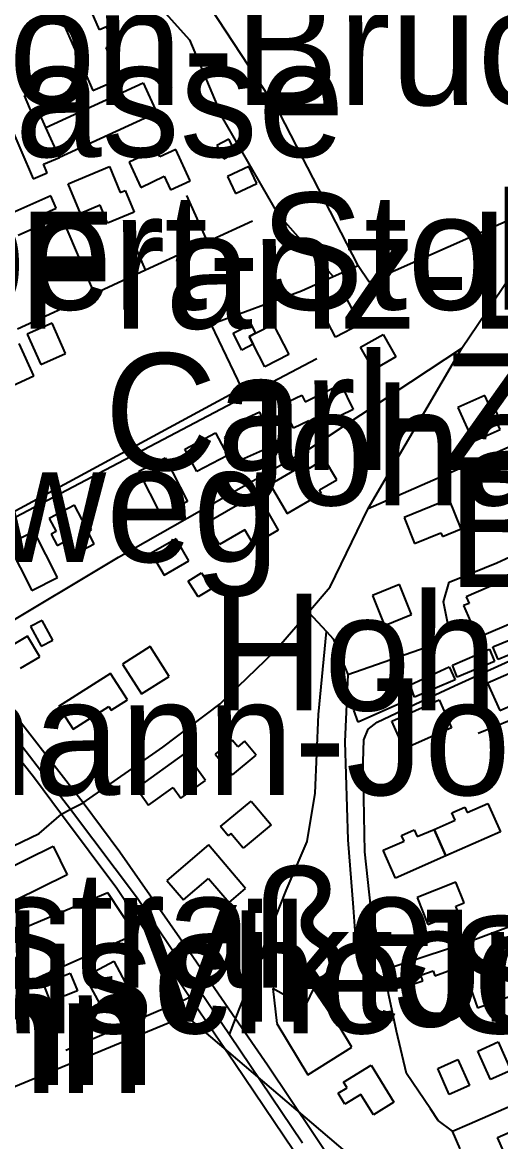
# Model space of a CAD drawing. Extents: x -3657 to 4700, y -7332 to 8131.
# Drawn here: x 1614.1 to 1791.9, y -1024.3 to -608.4 of the extents above; entities that cross this region are included whole.
import ezdxf

# ---------------------------------------------------------------- set-up
doc = ezdxf.new("R2010")
doc.units = 0
for name, color, linetype in [('OSM_BUILDING_APARTMENTS', 9, 'CONTINUOUS'), ('OSM_BUILDING_DETACHED', 9, 'CONTINUOUS'), ('OSM_BUILDING_GARAGE', 9, 'CONTINUOUS'), ('OSM_BUILDING_YES', 9, 'CONTINUOUS'), ('OSM_HIGHWAY_CYCLEWAY', 8, 'CONTINUOUS'), ('OSM_HIGHWAY_FOOTWAY', 8, 'CONTINUOUS'), ('OSM_HIGHWAY_RESIDENTIAL', 8, 'CONTINUOUS'), ('OSM_HIGHWAY_SECONDARY', 8, 'CONTINUOUS'), ('OSM_HIGHWAY_SERVICE', 8, 'CONTINUOUS'), ('OSM_HIGHWAY_UNCLASSIFIED', 8, 'CONTINUOUS'), ('OSM_LABELS', 8, 'CONTINUOUS'), ('OSM_LANDUSE_FOREST', 3, 'CONTINUOUS'), ('OSM_LANDUSE_RESIDENTIAL', 3, 'CONTINUOUS')]:
    doc.layers.add(name, color=color, linetype=linetype)

msp = doc.modelspace()

# ---------------------------------------------------------------- linework, layer by layer
at = {"layer": 'OSM_BUILDING_APARTMENTS'}
for p, q in [((1600.210084, -625.177463), (1618.124582, -666.530856)), ((1616.501507, -634.806944), (1613.58149, -628.079651)), ((1622.79661, -647.394209), (1658.951738, -630.837285)), ((1658.951738, -630.837285), (1664.078833, -642.023494)), ((1614.832926, -635.529711), (1616.501507, -634.806944)), ((1617.897048, -642.601708), (1614.832926, -635.529711)), ((1620.142049, -641.623193), (1617.897048, -642.601708)), ((1622.79661, -647.394209), (1620.142049, -641.623193)), ((1664.078833, -642.023494), (1627.923706, -658.580419)), ((1627.923706, -658.580419), (1622.79661, -647.394209)), ((1627.923706, -658.580419), (1622.79661, -647.394209)), ((1621.924397, -661.026707), (1627.923706, -658.580419)), ((1623.327523, -664.273599), (1621.924397, -661.026707)), ((1618.124582, -666.530856), (1623.327523, -664.273599)), ((1751.413906, -868.08278), (1769.047779, -860.19906)), ((1769.047779, -860.19906), (1773.651547, -870.50683)), ((1756.01009, -878.39055), (1751.413906, -868.08278)), ((1773.651547, -870.50683), (1756.01009, -878.39055)), ((1773.712223, -902.108428), (1778.543524, -899.984605)), ((1774.925736, -904.877181), (1773.712223, -902.108428)), ((1778.543524, -899.984605), (1779.461244, -902.06395)), ((1779.461244, -902.06395), (1787.167057, -898.672505)), ((1787.167057, -898.672505), (1791.801163, -909.224903)), ((1767.19717, -908.279746), (1774.925736, -904.877181)), ((1755.069616, -910.537003), (1759.794736, -908.491017)), ((1756.002505, -912.694185), (1755.069616, -910.537003)), ((1759.794736, -908.491017), (1760.826223, -910.881708)), ((1760.826223, -910.881708), (1767.19717, -908.279746)), ((1767.19717, -908.279746), (1771.535482, -918.131617)), ((1771.535482, -918.131617), (1767.19717, -908.279746)), ((1791.801163, -909.224903), (1771.535482, -918.131617)), ((1748.228432, -916.052272), (1756.002505, -912.694185)), ((1752.741187, -926.482356), (1748.228432, -916.052272)), ((1771.535482, -918.131617), (1752.741187, -926.482356))]:
    msp.add_line(p, q, dxfattribs=at)
at = {"layer": 'OSM_BUILDING_DETACHED'}
for p, q in [((1700.802795, -723.851841), (1707.348186, -720.482635)), ((1707.348186, -720.482635), (1713.188221, -731.857876)), ((1698.428859, -725.063866), (1700.802795, -723.851841)), ((1699.938167, -728.010531), (1698.428859, -725.063866)), ((1704.268894, -736.439107), (1699.938167, -728.010531)), ((1713.188221, -731.857876), (1704.268894, -736.439107)), ((1719.172361, -749.348838), (1732.513428, -742.855054)), ((1732.513428, -742.855054), (1737.079274, -752.228786)), ((1710.685349, -750.405189), (1717.958847, -746.858071)), ((1717.958847, -746.858071), (1719.172361, -749.348838)), ((1714.940231, -759.133991), (1710.685349, -750.405189)), ((1737.079274, -752.228786), (1722.069625, -759.545412)), ((1720.545148, -756.409715), (1714.940231, -759.133991)), ((1722.069625, -759.545412), (1720.545148, -756.409715)), ((1674.537806, -766.950994), (1685.929667, -760.957588)), ((1685.929667, -760.957588), (1690.351408, -769.341685)), ((1678.959547, -775.346211), (1674.537806, -766.950994)), ((1690.351408, -769.341685), (1678.959547, -775.346211)), ((1657.343832, -775.190539), (1667.105034, -770.186767)), ((1667.105034, -770.186767), (1675.447941, -786.465704)), ((1665.686739, -791.469476), (1657.343832, -775.190539)), ((1633.414856, -787.844521), (1624.085969, -792.781576)), ((1636.296951, -793.293073), (1633.414856, -787.844521)), ((1675.447941, -786.465704), (1665.686739, -791.469476)), ((1624.085969, -792.781576), (1626.619179, -797.562958)), ((1637.510465, -792.659262), (1636.296951, -793.293073)), ((1639.725128, -796.840191), (1637.510465, -792.659262)), ((1618.481052, -797.596316), (1608.947384, -802.411057)), ((1627.089415, -814.631379), (1618.481052, -797.596316)), ((1626.619179, -797.562958), (1624.738232, -798.563712)), ((1624.738232, -798.563712), (1626.990817, -802.833597)), ((1638.375094, -797.551838), (1639.725128, -796.840191)), ((1640.81729, -802.155308), (1638.375094, -797.551838)), ((1608.947384, -802.411057), (1617.548163, -819.457239)), ((1626.990817, -802.833597), (1629.129635, -801.699409)), ((1629.129635, -801.699409), (1631.87521, -806.892212)), ((1631.87521, -806.892212), (1640.81729, -802.155308)), ((1617.548163, -819.457239), (1627.089415, -814.631379))]:
    msp.add_line(p, q, dxfattribs=at)
at = {"layer": 'OSM_BUILDING_GARAGE'}
for p, q in [((1789.002497, -840.406363), (1803.048919, -834.635346)), ((1805.00571, -839.394489), (1790.966872, -845.176625)), ((1773.985263, -847.233731), (1787.735892, -841.262564)), ((1787.735892, -841.262564), (1789.662345, -845.95499)), ((1790.966872, -845.176625), (1789.002497, -840.406363)), ((1758.217168, -854.628194), (1772.741411, -847.878662)), ((1772.741411, -847.878662), (1775.001581, -852.682283)), ((1775.691767, -851.703768), (1773.985263, -847.233731)), ((1789.662345, -845.95499), (1775.691767, -851.703768)), ((1775.001581, -852.682283), (1759.923672, -859.09823)), ((1737.268886, -863.935209), (1756.116272, -855.528873)), ((1756.116272, -855.528873), (1758.148908, -859.887714)), ((1759.923672, -859.09823), (1758.217168, -854.628194)), ((1758.148908, -859.887714), (1738.975389, -868.405246)), ((1738.975389, -868.405246), (1737.268886, -863.935209))]:
    msp.add_line(p, q, dxfattribs=at)
at = {"layer": 'OSM_BUILDING_YES'}
for p, q in [((1642.781666, -611.178022), (1636.31212, -596.433574)), ((1625.951746, -600.981447), (1640.3243, -633.728353)), ((1645.413474, -610.021594), (1642.781666, -611.178022)), ((1648.181802, -616.326347), (1645.413474, -610.021594)), ((1645.18594, -617.649566), (1648.181802, -616.326347)), ((1650.320621, -629.347273), (1645.18594, -617.649566)), ((1640.3243, -633.728353), (1650.320621, -629.347273)), ((1690.844398, -651.819767), (1686.392319, -654.16598)), ((1693.438283, -656.723464), (1690.844398, -651.819767)), ((1663.91956, -655.611514), (1653.741213, -660.370657)), ((1665.224087, -658.391388), (1663.91956, -655.611514)), ((1671.086876, -655.644873), (1665.224087, -658.391388)), ((1676.502181, -667.209145), (1671.086876, -655.644873)), ((1686.392319, -654.16598), (1688.986205, -659.069677)), ((1688.986205, -659.069677), (1693.438283, -656.723464)), ((1653.741213, -660.370657), (1658.102278, -669.677673)), ((1631.094011, -668.332214), (1646.490468, -661.949625)), ((1646.490468, -661.949625), (1650.495063, -671.601345)), ((1698.254416, -661.916267), (1690.343823, -665.619058)), ((1701.219941, -668.232139), (1698.254416, -661.916267)), ((1635.68261, -679.396109), (1631.094011, -668.332214)), ((1658.102278, -669.677673), (1666.847162, -665.585699)), ((1666.847162, -665.585699), (1669.205929, -670.62283)), ((1669.205929, -670.62283), (1676.502181, -667.209145)), ((1690.343823, -665.619058), (1693.309348, -671.946049)), ((1693.309348, -671.946049), (1701.219941, -668.232139)), ((1624.654803, -672.880087), (1609.061151, -679.729694)), ((1626.664686, -677.461317), (1624.654803, -672.880087)), ((1650.495063, -671.601345), (1652.239489, -670.867458)), ((1652.239489, -670.867458), (1655.591821, -678.95133)), ((1621.681694, -679.651858), (1626.664686, -677.461317)), ((1643.0092, -676.360488), (1635.68261, -679.396109)), ((1645.769944, -683.021064), (1643.0092, -676.360488)), ((1623.054482, -682.787554), (1621.681694, -679.651858)), ((1655.591821, -678.95133), (1645.769944, -683.021064)), ((1612.451405, -687.446622), (1623.054482, -682.787554)), ((1724.375301, -713.655266), (1733.461486, -708.907243)), ((1733.461486, -708.907243), (1739.566977, -720.604949)), ((1730.480793, -725.352972), (1724.375301, -713.655266)), ((1625.12504, -720.13793), (1615.89475, -724.274382)), ((1630.161122, -731.379737), (1625.12504, -720.13793)), ((1692.452303, -723.885199), (1699.073538, -720.482635)), ((1699.073538, -720.482635), (1700.802795, -723.851841)), ((1739.566977, -720.604949), (1730.480793, -725.352972)), ((1618.352116, -739.685998), (1612.823044, -727.710305)), ((1615.89475, -724.274382), (1620.930833, -735.516189)), ((1695.683284, -730.189952), (1692.452303, -723.885199)), ((1700.802795, -723.851841), (1698.428859, -725.063866)), ((1698.428859, -725.063866), (1699.938167, -728.010531)), ((1739.840018, -729.111361), (1748.175341, -724.329979)), ((1748.175341, -724.329979), (1752.968721, -732.691838)), ((1620.930833, -735.516189), (1630.161122, -731.379737)), ((1699.938167, -728.010531), (1695.683284, -730.189952)), ((1744.633398, -737.473219), (1739.840018, -729.111361)), ((1752.968721, -732.691838), (1744.633398, -737.473219)), ((1604.229849, -746.213141), (1618.352116, -739.685998)), ((1785.961128, -746.980386), (1776.010314, -751.472661)), ((1791.687396, -759.656607), (1785.961128, -746.980386)), ((1793.727616, -747.069342), (1788.517091, -749.582347)), ((1776.010314, -751.472661), (1781.736583, -764.160002)), ((1788.517091, -749.582347), (1792.347244, -757.510545)), ((1702.304519, -753.251779), (1692.050327, -757.888608)), ((1705.38381, -760.068029), (1702.304519, -753.251779)), ((1693.370023, -760.801915), (1689.190985, -762.681109)), ((1692.050327, -757.888608), (1693.370023, -760.801915)), ((1706.491141, -759.567651), (1705.38381, -760.068029)), ((1708.872662, -764.84941), (1706.491141, -759.567651)), ((1781.736583, -764.160002), (1791.687396, -759.656607)), ((1689.190985, -762.681109), (1693.339685, -771.86581)), ((1693.339685, -771.86581), (1708.872662, -764.84941)), ((1719.543999, -772.266112), (1706.195347, -780.116474)), ((1720.643746, -774.134187), (1719.543999, -772.266112)), ((1726.445859, -770.731622), (1720.643746, -774.134187)), ((1730.958614, -778.415191), (1726.445859, -770.731622)), ((1706.195347, -780.116474), (1712.543542, -790.913501)), ((1724.580082, -782.16246), (1730.958614, -778.415191)), ((1682.615257, -794.271588), (1701.318539, -783.452322)), ((1701.318539, -783.452322), (1709.19121, -797.051461)), ((1712.543542, -790.913501), (1725.315775, -783.407844)), ((1725.315775, -783.407844), (1724.580082, -782.16246)), ((1772.748996, -785.598384), (1755.987336, -792.436872)), ((1777.238997, -796.606681), (1772.748996, -785.598384)), ((1687.325208, -802.422176), (1682.615257, -794.271588)), ((1755.987336, -792.436872), (1759.908503, -802.032994)), ((1696.820953, -796.918027), (1687.325208, -802.422176)), ((1699.983674, -802.388818), (1696.820953, -796.918027)), ((1709.19121, -797.051461), (1699.983674, -802.388818)), ((1759.908503, -802.032994), (1769.715211, -798.029976)), ((1769.715211, -798.029976), (1770.29163, -799.442152)), ((1770.29163, -799.442152), (1777.238997, -796.606681)), ((1671.230981, -800.287233), (1662.000691, -805.680187)), ((1676.02436, -808.4823), (1671.230981, -800.287233)), ((1662.000691, -805.680187), (1666.794071, -813.875254)), ((1666.794071, -813.875254), (1676.02436, -808.4823)), ((1675.758904, -815.987957), (1680.635713, -812.941216)), ((1680.635713, -812.941216), (1684.344514, -818.867906)), ((1679.467706, -821.925766), (1675.758904, -815.987957)), ((1684.344514, -818.867906), (1679.467706, -821.925766)), ((1754.280832, -817.333416), (1744.284512, -821.336433)), ((1758.740496, -828.452908), (1754.280832, -817.333416)), ((1791.975605, -816.254825), (1779.066852, -821.814571)), ((1744.284512, -821.336433), (1748.744176, -832.467045)), ((1779.066852, -821.814571), (1780.136261, -824.294218)), ((1780.136261, -824.294218), (1778.141548, -825.150419)), ((1778.141548, -825.150419), (1783.261059, -837.037157)), ((1621.438992, -830.632329), (1617.131018, -832.934064)), ((1625.352574, -837.948955), (1621.438992, -830.632329)), ((1748.744176, -832.467045), (1758.740496, -828.452908)), ((1783.261059, -837.037157), (1798.164526, -830.621209)), ((1617.131018, -832.934064), (1621.0446, -840.25069)), ((1616.031271, -836.470063), (1608.886708, -840.673231)), ((1620.544025, -844.153632), (1616.031271, -836.470063)), ((1621.0446, -840.25069), (1625.352574, -837.948955)), ((1613.399463, -848.3568), (1620.544025, -844.153632)), ((1661.629052, -840.350766), (1651.299016, -846.900147)), ((1668.637095, -851.414661), (1661.629052, -840.350766)), ((1651.299016, -846.900147), (1658.314643, -857.964042)), ((1803.549494, -846.633279), (1787.045706, -853.949905)), ((1646.778677, -850.302711), (1627.536899, -862.634229)), ((1653.111702, -860.18794), (1646.778677, -850.302711)), ((1658.314643, -857.964042), (1668.637095, -851.414661)), ((1787.045706, -853.949905), (1791.543291, -864.102002)), ((1791.543291, -864.102002), (1808.047079, -856.774256)), ((1647.112393, -864.035285), (1653.111702, -860.18794)), ((1627.536899, -862.634229), (1632.952204, -871.085043)), ((1632.952204, -871.085043), (1646.194674, -862.60087)), ((1646.194674, -862.60087), (1647.112393, -864.035285)), ((1692.095834, -875.09918), (1685.785562, -880.380939)), ((1694.158807, -877.556588), (1692.095834, -875.09918)), ((1696.623757, -875.499482), (1694.158807, -877.556588)), ((1700.977238, -880.703404), (1696.623757, -875.499482)), ((1674.727417, -879.847203), (1656.471619, -893.001563)), ((1682.129852, -890.132734), (1674.727417, -879.847203)), ((1685.785562, -880.380939), (1692.194432, -888.04227)), ((1692.194432, -888.04227), (1700.977238, -880.703404)), ((1673.020913, -896.693235), (1682.129852, -890.132734)), ((1656.471619, -893.001563), (1661.022296, -899.328555)), ((1661.022296, -899.328555), (1670.169156, -892.734695)), ((1670.169156, -892.734695), (1673.020913, -896.693235)), ((1687.780275, -907.278992), (1699.119045, -897.749587)), ((1699.119045, -897.749587), (1706.529064, -906.589583)), ((1706.529064, -906.589583), (1696.138352, -915.307266)), ((1690.609279, -910.648198), (1687.780275, -907.278992)), ((1691.557337, -909.858714), (1690.609279, -910.648198)), ((1696.138352, -915.307266), (1691.557337, -909.858714)), ((1606.148718, -924.024948), (1625.466341, -914.484423)), ((1625.466341, -914.484423), (1630.737541, -925.159136)), ((1683.28269, -914.039643), (1667.757297, -927.294079)), ((1697.093994, -930.218505), (1683.28269, -914.039643)), ((1630.737541, -925.159136), (1611.412334, -934.699661)), ((1667.757297, -927.294079), (1673.931049, -934.521749)), ((1673.931049, -934.521749), (1683.267521, -926.560192)), ((1683.267521, -926.560192), (1690.905073, -935.500264)), ((1690.905073, -935.500264), (1697.093994, -930.218505)), ((1775.282206, -927.91677), (1760.811054, -933.598831)), ((1778.308406, -935.622579), (1775.282206, -927.91677)), ((1760.811054, -933.598831), (1764.785311, -943.70645)), ((1775.183608, -936.845723), (1778.308406, -935.622579)), ((1764.785311, -943.70645), (1776.131666, -939.247533)), ((1776.131666, -939.247533), (1775.183608, -936.845723)), ((1796.77657, -953.56944), (1778.209808, -960.14106)), ((1637.404283, -962.954292), (1648.052867, -957.216633)), ((1648.052867, -957.216633), (1653.468172, -967.290894)), ((1762.191426, -962.442795), (1766.840701, -960.852708)), ((1766.840701, -960.852708), (1767.48538, -962.731902)), ((1767.48538, -962.731902), (1774.827138, -960.029865)), ((1774.827138, -960.029865), (1777.929183, -968.191573)), ((1778.209808, -960.14106), (1783.321735, -974.5964)), ((1621.939566, -965.689687), (1631.897964, -961.731147)), ((1631.897964, -961.731147), (1634.522188, -968.325007)), ((1642.819588, -973.017433), (1637.404283, -962.954292)), ((1757.390462, -966.468051), (1762.919534, -964.577738)), ((1762.919534, -964.577738), (1762.191426, -962.442795)), ((1624.556205, -972.283546), (1621.939566, -965.689687)), ((1634.522188, -968.325007), (1624.556205, -972.283546)), ((1653.468172, -967.290894), (1642.819588, -973.017433)), ((1719.081347, -974.084904), (1707.15099, -967.435447)), ((1707.15099, -967.435447), (1708.660297, -980.489732)), ((1722.752227, -966.434693), (1719.081347, -974.084904)), ((1736.586284, -989.229653), (1722.752227, -966.434693)), ((1761.258537, -977.832173), (1757.390462, -966.468051)), ((1777.929183, -968.191573), (1774.88023, -969.414717)), ((1783.321735, -974.5964), (1801.896081, -968.02478)), ((1776.108912, -973.028552), (1773.681885, -973.851394)), ((1774.88023, -969.414717), (1776.108912, -973.028552)), ((1763.397355, -977.098286), (1761.258537, -977.832173)), ((1764.163386, -979.344424), (1763.397355, -977.098286)), ((1774.372071, -975.875142), (1764.163386, -979.344424)), ((1773.681885, -973.851394), (1774.372071, -975.875142)), ((1708.660297, -980.489732), (1720.219016, -999.548542)), ((1720.219016, -999.548542), (1736.586284, -989.229653)), ((1783.374826, -990.664067), (1790.944119, -987.294861)), ((1790.944119, -987.294861), (1795.654069, -997.913977)), ((1768.524451, -997.168971), (1776.00273, -993.855362)), ((1776.00273, -993.855362), (1780.280366, -1003.495962)), ((1788.084777, -1001.272063), (1783.374826, -990.664067)), ((1733.499408, -1002.21722), (1743.708093, -995.912468)), ((1743.708093, -995.912468), (1752.210275, -1009.6784)), ((1772.802087, -1006.82069), (1768.524451, -997.168971)), ((1795.654069, -997.913977), (1788.084777, -1001.272063)), ((1734.781182, -1004.296565), (1733.499408, -1002.21722)), ((1731.451604, -1006.353672), (1734.781182, -1004.296565)), ((1733.999983, -1010.479003), (1731.451604, -1006.353672)), ((1780.280366, -1003.495962), (1772.802087, -1006.82069)), ((1739.968954, -1006.787332), (1733.999983, -1010.479003)), ((1744.640982, -1014.359706), (1739.968954, -1006.787332)), ((1752.210275, -1009.6784), (1744.640982, -1014.359706)), ((1790.739338, -1022.843879), (1803.367466, -1017.306372)), ((1794.910792, -1032.362165), (1790.739338, -1022.843879))]:
    msp.add_line(p, q, dxfattribs=at)
at = {"layer": 'OSM_HIGHWAY_CYCLEWAY'}
for p, q in [((1596.645387, -861.611236), (1618.15492, -888.653842)), ((1618.15492, -888.653842), (1628.636645, -902.664402)), ((1628.636645, -902.664402), (1649.19812, -930.129549)), ((1649.19812, -930.129549), (1671.648126, -963.610342)), ((1671.648126, -963.610342), (1676.388414, -970.604503)), ((1676.388414, -970.604503), (1693.104567, -995.223059)), ((1693.104567, -995.223059), (1714.834049, -1027.569664))]:
    msp.add_line(p, q, dxfattribs=at)
at = {"layer": 'OSM_HIGHWAY_FOOTWAY'}
for p, q in [((1724.155352, -865.636492), (1727.151214, -834.757661)), ((1636.66859, -898.483473), (1595.811097, -845.910512)), ((1735.09973, -850.680774), (1733.954476, -875.810828)), ((1783.572022, -872.552816), (1829.753808, -853.527364)), ((1722.873578, -894.869638), (1724.155352, -865.636492)), ((1733.954476, -875.810828), (1735.069392, -912.14933)), ((1650.259945, -916.708322), (1636.66859, -898.483473)), ((1719.983898, -912.860977), (1722.873578, -894.869638)), ((1712.133981, -930.974631), (1719.983898, -912.860977)), ((1735.069392, -912.14933), (1737.011014, -937.390578)), ((1676.373245, -954.080937), (1650.259945, -916.708322)), ((1737.011014, -937.390578), (1738.285203, -954.614672)), ((1693.332101, -978.688374), (1676.373245, -954.080937)), ((1705.209367, -995.912468), (1693.332101, -978.688374)), ((1757.549735, -1074.015784), (1705.209367, -995.912468))]:
    msp.add_line(p, q, dxfattribs=at)
at = {"layer": 'OSM_HIGHWAY_RESIDENTIAL'}
for p, q in [((1682.850375, -689.815074), (1699.665126, -682.064787)), ((1676.615948, -692.683903), (1682.850375, -689.815074)), ((1659.854288, -700.378592), (1676.615948, -692.683903)), ((1640.90072, -709.085155), (1659.854288, -700.378592)), ((1612.3073, -722.217275), (1640.90072, -709.085155)), ((1720.916787, -766.750844), (1777.466531, -729.489424)), ((1742.669022, -788.978709), (1850.83861, -741.731985)), ((1649.75937, -807.136841), (1720.916787, -766.750844)), ((1592.322244, -841.507193), (1649.75937, -807.136841)), ((1774.698202, -854.984018), (1821.729447, -833.490039)), ((1762.19901, -860.810632), (1774.698202, -854.984018)), ((1745.937925, -868.449724), (1762.19901, -860.810632)), ((1742.608346, -870.996087), (1745.937925, -868.449724)), ((1741.038363, -875.054702), (1742.608346, -870.996087)), ((1740.742569, -883.138573), (1741.038363, -875.054702)), ((1741.440339, -916.686083), (1740.742569, -883.138573)), ((1743.677755, -937.257144), (1741.440339, -916.686083)), ((1693.332101, -978.688374), (1712.133981, -930.974631)), ((1748.653162, -960.374569), (1743.677755, -937.257144)), ((1750.314159, -969.903975), (1748.653162, -960.374569)), ((1753.196255, -983.280724), (1750.314159, -969.903975)), ((1691.049178, -984.492749), (1693.332101, -978.688374)), ((1756.920225, -998.992567), (1753.196255, -983.280724)), ((1765.78646, -1012.213644), (1756.920225, -998.992567)), ((1780.318288, -1017.717793), (1797.914239, -1010.089821)), ((1768.623049, -1016.505768), (1765.78646, -1012.213644)), ((1773.954925, -1020.475427), (1768.623049, -1016.505768)), ((1773.954925, -1020.475427), (1780.318288, -1017.717793)), ((1776.859774, -1027.080406), (1773.954925, -1020.475427))]:
    msp.add_line(p, q, dxfattribs=at)
at = {"layer": 'OSM_HIGHWAY_SECONDARY'}
for p, q in [((1600.445203, -859.843236), (1631.943471, -900.774089)), ((1631.943471, -900.774089), (1656.903933, -933.876818)), ((1656.903933, -933.876818), (1680.188229, -968.391724)), ((1680.188229, -968.391724), (1691.049178, -984.492749)), ((1691.049178, -984.492749), (1718.20155, -1024.745312))]:
    msp.add_line(p, q, dxfattribs=at)
at = {"layer": 'OSM_HIGHWAY_SERVICE'}
for p, q in [((1682.850375, -689.815074), (1675.220407, -672.735533)), ((1640.90072, -709.085155), (1629.994264, -683.599277)), ((1659.854288, -700.378592), (1654.90922, -688.992231)), ((1570.334891, -813.775178), (1723.563764, -733.281171)), ((1790.481467, -809.238425), (1848.995586, -782.151341)), ((1772.695905, -816.477215), (1790.481467, -809.238425)), ((1770.625347, -823.716005), (1772.695905, -816.477215)), ((1720.401044, -827.574468), (1727.151214, -834.757661)), ((1772.491124, -833.02302), (1770.625347, -823.716005)), ((1727.151214, -834.757661), (1729.67684, -837.437458)), ((1767.113741, -839.639118), (1772.491124, -833.02302)), ((1729.67684, -837.437458), (1735.09973, -850.680774)), ((1735.09973, -850.680774), (1767.113741, -839.639118)), ((1778.589031, -950.578296), (1838.225651, -928.194758)), ((1748.653162, -960.374569), (1778.589031, -950.578296)), ((1680.188229, -968.391724), (1676.388414, -970.604503)), ((1674.515052, -971.694213), (1630.229382, -990.463917)), ((1676.388414, -970.604503), (1674.515052, -971.694213))]:
    msp.add_line(p, q, dxfattribs=at)
at = {"layer": 'OSM_HIGHWAY_UNCLASSIFIED'}
for p, q in [((1777.466531, -729.489424), (1801.478936, -693.907047)), ((1742.669022, -788.978709), (1777.466531, -729.489424)), ((1728.569508, -818.100661), (1742.669022, -788.978709)), ((1720.401044, -827.574468), (1728.569508, -818.100661)), ((1707.788084, -842.185482), (1720.401044, -827.574468)), ((1687.575495, -861.600116), (1707.788084, -842.185482)), ((1666.247989, -877.756739), (1687.575495, -861.600116)), ((1636.66859, -898.483473), (1666.247989, -877.756739)), ((1631.943471, -900.774089), (1636.66859, -898.483473)), ((1628.636645, -902.664402), (1631.943471, -900.774089)), ((1620.377167, -909.780878), (1628.636645, -902.664402)), ((1601.416014, -918.865503), (1620.377167, -909.780878))]:
    msp.add_line(p, q, dxfattribs=at)
at = {"layer": 'OSM_LANDUSE_FOREST'}
for p, q in [((1620.475765, -552.767327), (1676.244309, -614.836335)), ((1709.729706, -641.934538), (1676.980002, -592.286004)), ((1676.244309, -614.836335), (1688.515968, -643.936047)), ((1688.515968, -643.936047), (1708.956091, -679.440587)), ((1738.945052, -698.699548), (1709.729706, -641.934538)), ((1708.956091, -679.440587), (1729.631333, -702.836)), ((1729.631333, -702.836), (1738.945052, -698.699548))]:
    msp.add_line(p, q, dxfattribs=at)
at = {"layer": 'OSM_LANDUSE_RESIDENTIAL'}
for p, q in [((1743.048245, -704.837508), (1872.446741, -647.360851)), ((1729.631333, -702.836), (1738.945052, -698.699548)), ((1738.945052, -698.699548), (1743.048245, -704.837508)), ((1717.791989, -708.106639), (1729.631333, -702.836)), ((1684.299007, -720.471515), (1717.791989, -708.106639)), ((1695.6757, -744.367305), (1684.299007, -720.471515)), ((1558.723081, -818.323051), (1695.6757, -744.367305)), ((1645.845788, -931.830832), (1489.749989, -997.62487)), ((1656.016551, -947.298046), (1645.845788, -931.830832)), ((1556.584263, -991.442432), (1656.016551, -947.298046)), ((1674.932198, -977.598663), (1570.008759, -1020.942446)), ((1740.848751, -1033.763221), (1674.932198, -977.598663))]:
    msp.add_line(p, q, dxfattribs=at)

# ---------------------------------------------------------------- texts
at = {"layer": 'OSM_LABELS'}
for s, p in [('Anton-Bruckner-Gasse', (1521.850815, -639.098368)), ('Ziehrergasse', (1395.057989, -658.358029)), ('Dr.-Robert-Stolz-Gasse', (1412.027929, -715.125493)), ('Franz-Lehar-Gasse', (1612.40823, -722.170921)), ('Carl-Zeller-Gasse', (1644.556649, -774.785094)), ('Johann-Strauß-Gasse', (1683.777782, -787.829402)), ('Jägerweg', (1457.995455, -808.902853)), ('Blumenweg', (1772.203632, -818.198227)), ('Hohlweg', (1684.272189, -864.102531)), ('Johann-Joseph-Fux-Gasse', (1524.543817, -895.523379)), ('Forststraße', (1470.590249, -967.079347)), ('Viktor-Franz-Hess-Gasse', (1655.394197, -979.798252)), ('Josef-Gschanes-Straße', (1752.822241, -981.544806)), ('Alpenländische Schilderfabrik', (1362.361376, -984.073915)), ('Südbahn', (1427.261612, -1006.248036)), ('Südbahn', (1430.974206, -1003.32917))]:
    msp.add_text(s, height=43.418293, dxfattribs=at).set_placement(p)

doc.saveas('drawing.dxf')
